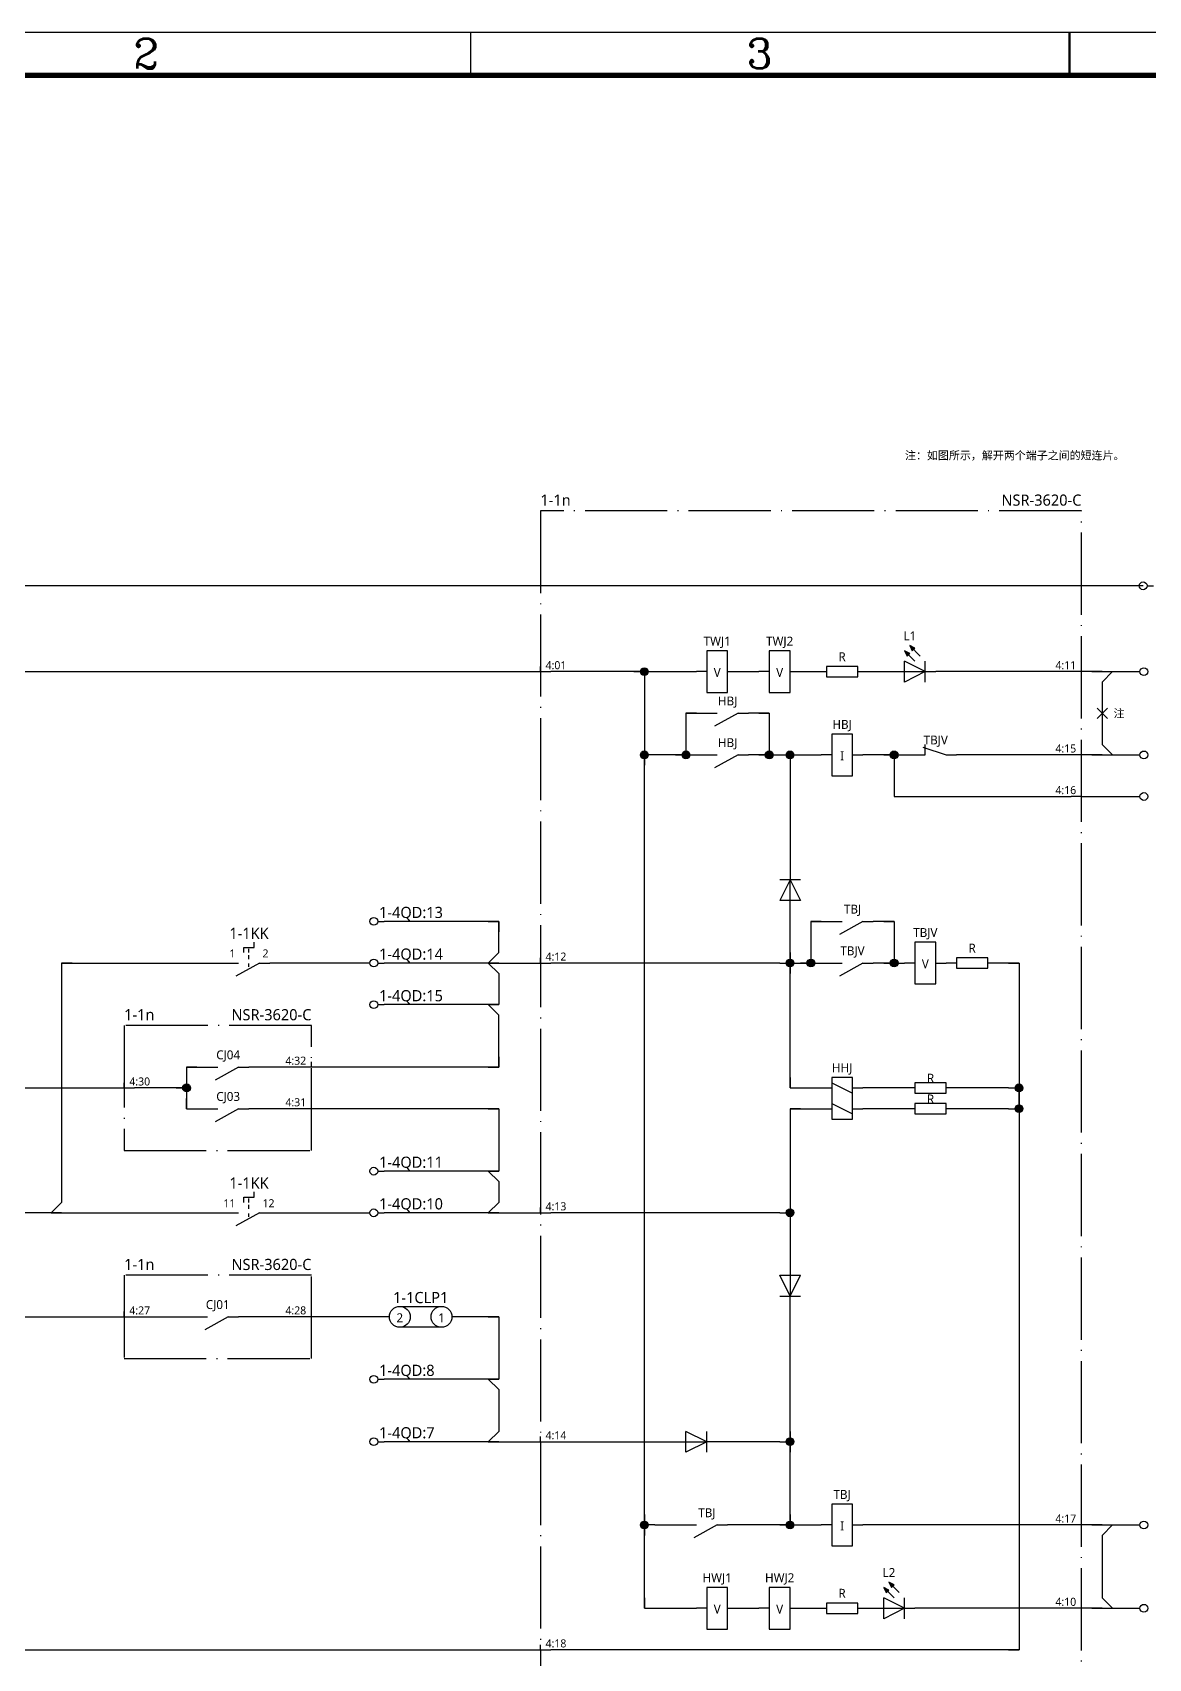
# Model space of a CAD drawing. Header units: inches. Extents: x 0 to 420, y 0 to 297.
# Drawn here: x 88.8 to 219.2, y 107 to 297 of the extents above; entities that cross this region are included whole.
import ezdxf
from ezdxf.enums import TextEntityAlignment as Align

# ---------------------------------------------------------------- set-up
doc = ezdxf.new("R2010")
doc.units = ezdxf.units.IN
doc.header["$MEASUREMENT"] = 0
doc.linetypes.add('EPL_DASHDOT', pattern=[1, 0.8, -0.1, 0, -0.1])
for name, color, linetype, lineweight in [('EPLAN100', 7, 'Continuous', 25), ('EPLAN300', 7, 'Continuous', 25), ('EPLAN305', 7, 'Continuous', 25), ('EPLAN311', 7, 'Continuous', 25), ('EPLAN400', 7, 'Continuous', 25), ('EPLAN408', 7, 'Continuous', 35), ('EPLAN420', 7, 'Continuous', 35), ('EPLAN492', 7, 'Continuous', 25), ('EPLAN510', 7, 'Continuous', 25), ('EPLAN533', 7, 'Continuous', 25), ('EPLAN542', 7, 'Continuous', 25), ('GSuperSymbol', 7, 'Continuous', 25)]:
    doc.layers.add(name, color=color, linetype=linetype, lineweight=lineweight)
doc.layers.add('GPDRAW', color=1, linetype='Continuous')
doc.styles.add('ROMANC', font='romanc')
doc.styles.add('微软雅黑', font='')
doc.styles.get('微软雅黑').set_extended_font_data('微软雅黑')

# ---------------------------------------------------------------- blocks, each defined once
blk = doc.blocks.new('XXDAFRAM-CH-HENG-A3')
at = {"color": 1}
blk.add_line((140, 297), (140, 292), dxfattribs=at)
at = {"color": 1, "lineweight": 50}
blk.add_line((210, 297), (210, 292), dxfattribs=at)
at = {"color": 1}
blk.add_lwpolyline([(0, 0), (420, 0), (420, 297), (0, 297)], close=True, dxfattribs=at)
at = {"color": 1, "const_width": 0.6}
blk.add_lwpolyline([(25, 5), (415, 5), (415, 292), (25, 292)], close=True, dxfattribs=at)
at = {"color": 1, "style": 'ROMANC'}
for s, p in [('2', (102.08, 292.79)), ('3', (173.76, 292.79))]:
    blk.add_text(s, height=3.5, dxfattribs=at).set_placement(p, align=Align.CENTER)

msp = doc.modelspace()

# ---------------------------------------------------------------- hatches: boundary and pattern name
at = {"layer": 'EPLAN300', "linetype": 'Continuous', "ltscale": 4}
for points in [[(190.71, 224.75), (191.01, 224.14), (191.32, 224.45)], [(191.32, 225.36), (191.62, 224.75), (191.93, 225.06)], [(188.89, 115.92), (189.19, 115.31), (189.49, 115.62)], [(188.28, 115.31), (188.58, 114.7), (188.89, 115.01)]]:
    msp.add_hatch(color=256, dxfattribs=at).paths.add_polyline_path(points, flags=0)
at = {"layer": 'EPLAN311', "linetype": 'Continuous', "lineweight": 25, "ltscale": 4}
h = msp.add_hatch(color=7, dxfattribs=at)
edge = h.paths.add_edge_path()
edge.add_arc((160.31, 222.32), 0.456, 0, 360)
h = msp.add_hatch(color=7, dxfattribs=at)
edge = h.paths.add_edge_path()
edge.add_arc((160.31, 212.59), 0.456, 0, 360)
h = msp.add_hatch(color=7, dxfattribs=at)
edge = h.paths.add_edge_path()
edge.add_arc((165.17, 212.59), 0.456, 0, 360)
h = msp.add_hatch(color=7, dxfattribs=at)
edge = h.paths.add_edge_path()
edge.add_arc((174.9, 212.59), 0.456, 0, 360)
h = msp.add_hatch(color=7, dxfattribs=at)
edge = h.paths.add_edge_path()
edge.add_arc((177.33, 212.59), 0.456, 0, 360)
h = msp.add_hatch(color=7, dxfattribs=at)
edge = h.paths.add_edge_path()
edge.add_arc((189.49, 212.59), 0.456, 0, 360)
h = msp.add_hatch(color=7, dxfattribs=at)
edge = h.paths.add_edge_path()
edge.add_arc((177.33, 188.27), 0.456, 0, 360)
h = msp.add_hatch(color=7, dxfattribs=at)
edge = h.paths.add_edge_path()
edge.add_arc((179.77, 188.27), 0.456, 0, 360)
h = msp.add_hatch(color=7, dxfattribs=at)
edge = h.paths.add_edge_path()
edge.add_arc((189.49, 188.27), 0.456, 0, 360)
h = msp.add_hatch(color=7, dxfattribs=at)
edge = h.paths.add_edge_path()
edge.add_arc((106.81, 173.68), 0.456, 0, 360)
h = msp.add_hatch(color=7, dxfattribs=at)
edge = h.paths.add_edge_path()
edge.add_arc((204.09, 173.68), 0.456, 0, 360)
h = msp.add_hatch(color=7, dxfattribs=at)
edge = h.paths.add_edge_path()
edge.add_arc((204.09, 171.25), 0.456, 0, 360)
h = msp.add_hatch(color=7, dxfattribs=at)
edge = h.paths.add_edge_path()
edge.add_arc((177.33, 159.09), 0.456, 0, 360)
h = msp.add_hatch(color=7, dxfattribs=at)
edge = h.paths.add_edge_path()
edge.add_arc((177.33, 132.34), 0.456, 0, 360)
h = msp.add_hatch(color=7, dxfattribs=at)
edge = h.paths.add_edge_path()
edge.add_arc((160.31, 122.61), 0.456, 0, 360)
h = msp.add_hatch(color=7, dxfattribs=at)
edge = h.paths.add_edge_path()
edge.add_arc((177.33, 122.61), 0.456, 0, 360)

# ---------------------------------------------------------------- linework, layer by layer
msp.add_line((218.59, 232.35), (50.87, 232.35))
at = {"color": 7}
for p, q in [((148.15, 222.32), (148.15, 222.93)), ((148.15, 222.32), (149.37, 222.32)), ((211.38, 222.32), (210.17, 222.32)), ((211.38, 222.32), (211.38, 222.93)), ((211.38, 212.59), (211.38, 213.2)), ((211.38, 212.59), (210.17, 212.59)), ((211.38, 207.73), (210.17, 207.73)), ((211.38, 207.73), (211.38, 208.34)), ((148.15, 188.27), (148.15, 188.88)), ((148.15, 188.27), (149.37, 188.27)), ((121.4, 176.11), (121.4, 176.72)), ((121.4, 176.11), (120.18, 176.11)), ((99.51, 173.68), (99.51, 174.29)), ((99.51, 173.68), (100.73, 173.68)), ((121.4, 171.25), (120.18, 171.25)), ((121.4, 171.25), (121.4, 171.86)), ((148.15, 159.09), (148.15, 159.7)), ((148.15, 159.09), (149.37, 159.09)), ((99.51, 146.93), (99.51, 147.54)), ((99.51, 146.93), (100.73, 146.93)), ((121.4, 146.93), (120.18, 146.93)), ((121.4, 146.93), (121.4, 147.54)), ((148.15, 132.34), (148.15, 132.94)), ((148.15, 132.34), (149.37, 132.34)), ((211.38, 122.61), (210.17, 122.61)), ((211.38, 122.61), (211.38, 123.22)), ((211.38, 112.88), (210.17, 112.88)), ((211.38, 112.88), (211.38, 113.49)), ((148.15, 108.02), (148.15, 108.62)), ((148.15, 108.02), (149.37, 108.02))]:
    msp.add_line(p, q, dxfattribs=at)
at = {"layer": 'EPLAN100', "color": 7, "lineweight": 25, "ltscale": 4}
for p, q in [((182.2, 174.29), (184.63, 173.07)), ((182.2, 171.86), (184.63, 170.64))]:
    msp.add_line(p, q, dxfattribs=at)
for points in [[(181.59, 221.71), (185.24, 221.71), (185.24, 222.93), (181.59, 222.93)], [(196.79, 187.66), (200.44, 187.66), (200.44, 188.88), (196.79, 188.88)], [(182.2, 170.03), (184.63, 170.03), (184.63, 174.9), (182.2, 174.9)], [(191.93, 173.07), (195.57, 173.07), (195.57, 174.29), (191.93, 174.29)], [(191.93, 170.64), (195.57, 170.64), (195.57, 171.86), (191.93, 171.86)], [(181.59, 112.27), (185.24, 112.27), (185.24, 113.49), (181.59, 113.49)]]:
    msp.add_lwpolyline(points, close=True, dxfattribs=at)
at = {"layer": 'EPLAN300', "linetype": 'Continuous', "ltscale": 4}
for p, q in [((219.05, 232.35), (219.81, 232.35)), ((190.71, 224.75), (191.93, 223.54)), ((191.32, 225.36), (192.53, 224.14)), ((189.49, 222.32), (194.36, 222.32)), ((193.14, 222.32), (190.71, 223.54)), ((190.71, 221.1), (190.71, 223.54)), ((193.14, 222.32), (190.71, 221.1)), ((193.14, 221.1), (193.14, 223.54)), ((217.46, 222.32), (218.22, 222.32)), ((171.25, 217.46), (168.52, 215.94)), ((192.84, 213.5), (195.57, 212.59)), ((193.14, 212.59), (193.14, 213.81)), ((171.25, 212.59), (168.52, 211.07)), ((217.46, 212.59), (218.22, 212.59)), ((217.46, 207.73), (218.22, 207.73)), ((177.33, 198), (176.12, 195.57)), ((178.55, 198), (176.12, 198)), ((177.33, 195.57), (177.33, 198)), ((177.33, 198), (178.55, 195.57)), ((178.55, 195.57), (176.12, 195.57)), ((129.15, 193.14), (129.91, 193.14)), ((185.85, 193.14), (183.11, 191.62)), ((113.49, 190.1), (114.71, 190.1)), ((113.49, 189.49), (113.49, 190.1)), ((114.71, 190.1), (114.71, 190.7)), ((115.32, 188.27), (112.58, 186.75)), ((114.1, 189.49), (114.1, 189.94)), ((114.1, 188.73), (114.1, 189.18)), ((114.1, 187.82), (114.1, 188.2)), ((129.15, 188.27), (129.91, 188.27)), ((185.85, 188.27), (183.11, 186.75)), ((129.15, 183.41), (129.91, 183.41)), ((112.89, 176.11), (110.15, 174.59)), ((112.89, 171.25), (110.15, 169.73)), ((129.15, 163.95), (129.91, 163.95)), ((114.71, 160.91), (114.71, 161.52)), ((113.49, 160.91), (114.71, 160.91)), ((113.49, 160.3), (113.49, 160.91)), ((114.1, 160.3), (114.1, 160.76)), ((114.1, 159.54), (114.1, 160)), ((115.32, 159.09), (112.58, 157.57)), ((114.1, 158.63), (114.1, 159.02)), ((129.15, 159.09), (129.91, 159.09)), ((177.33, 149.36), (176.12, 151.79)), ((176.12, 151.79), (178.55, 151.79)), ((177.33, 149.36), (178.55, 151.79)), ((177.33, 151.79), (177.33, 149.36)), ((176.12, 149.36), (178.55, 149.36)), ((111.67, 146.93), (108.93, 145.41)), ((131.73, 148.14), (136.6, 148.14)), ((136.6, 145.71), (131.73, 145.71)), ((129.15, 139.63), (129.91, 139.63)), ((167.61, 132.34), (165.17, 133.55)), ((165.17, 131.12), (165.17, 133.55)), ((167.61, 131.12), (167.61, 133.55)), ((129.15, 132.34), (129.91, 132.34)), ((165.17, 132.34), (167.61, 132.34)), ((167.61, 132.34), (165.17, 131.12)), ((168.82, 122.61), (166.09, 121.09)), ((217.46, 122.61), (218.22, 122.61)), ((188.89, 115.92), (190.1, 114.7)), ((188.28, 115.31), (189.49, 114.1)), ((190.71, 112.88), (188.28, 114.1)), ((188.28, 111.66), (188.28, 114.1)), ((190.71, 111.66), (190.71, 114.1)), ((187.06, 112.88), (191.93, 112.88)), ((190.71, 112.88), (188.28, 111.66)), ((217.46, 112.88), (218.22, 112.88))]:
    msp.add_line(p, q, dxfattribs=at)
at = {"layer": 'EPLAN300', "linetype": 'Continuous'}
for p, q in [((167.61, 222.32), (166.39, 222.32)), ((170.04, 222.32), (171.25, 222.32)), ((174.9, 222.32), (173.69, 222.32)), ((177.33, 222.32), (178.55, 222.32)), ((167.61, 217.46), (168.82, 217.46)), ((171.25, 217.46), (172.47, 217.46)), ((167.61, 212.59), (168.82, 212.59)), ((171.25, 212.59), (172.47, 212.59)), ((182.2, 212.59), (180.98, 212.59)), ((184.63, 212.59), (185.85, 212.59)), ((191.93, 212.59), (193.14, 212.59)), ((195.57, 212.59), (196.79, 212.59)), ((182.2, 193.14), (183.41, 193.14)), ((185.85, 193.14), (187.06, 193.14)), ((111.67, 188.27), (112.89, 188.27)), ((115.32, 188.27), (116.53, 188.27)), ((182.2, 188.27), (183.41, 188.27)), ((185.85, 188.27), (187.06, 188.27)), ((191.93, 188.27), (190.71, 188.27)), ((194.36, 188.27), (195.57, 188.27)), ((109.24, 176.11), (110.45, 176.11)), ((112.89, 176.11), (114.1, 176.11)), ((109.24, 171.25), (110.45, 171.25)), ((112.89, 171.25), (114.1, 171.25)), ((111.67, 159.09), (112.89, 159.09)), ((115.32, 159.09), (116.53, 159.09)), ((108.02, 146.93), (109.24, 146.93)), ((111.67, 146.93), (112.89, 146.93)), ((165.17, 122.61), (166.39, 122.61)), ((168.82, 122.61), (170.04, 122.61)), ((182.2, 122.61), (180.98, 122.61)), ((184.63, 122.61), (185.85, 122.61)), ((167.61, 112.88), (166.39, 112.88)), ((170.04, 112.88), (171.25, 112.88)), ((174.9, 112.88), (173.69, 112.88)), ((177.33, 112.88), (178.55, 112.88))]:
    msp.add_line(p, q, dxfattribs=at)
for points in [[(167.61, 219.89), (170.04, 219.89), (170.04, 224.75), (167.61, 224.75)], [(174.9, 219.89), (177.33, 219.89), (177.33, 224.75), (174.9, 224.75)], [(182.2, 210.16), (184.63, 210.16), (184.63, 215.02), (182.2, 215.02)], [(191.93, 185.84), (194.36, 185.84), (194.36, 190.7), (191.93, 190.7)], [(182.2, 120.18), (184.63, 120.18), (184.63, 125.04), (182.2, 125.04)], [(167.61, 110.45), (170.04, 110.45), (170.04, 115.31), (167.61, 115.31)], [(174.9, 110.45), (177.33, 110.45), (177.33, 115.31), (174.9, 115.31)]]:
    msp.add_lwpolyline(points, close=True, dxfattribs=at)
at = {"layer": 'EPLAN300', "linetype": 'Continuous', "ltscale": 4}
for points in [[(190.71, 224.75), (191.01, 224.14), (191.32, 224.45)], [(191.32, 225.36), (191.62, 224.75), (191.93, 225.06)], [(188.89, 115.92), (189.19, 115.31), (189.49, 115.62)], [(188.28, 115.31), (188.58, 114.7), (188.89, 115.01)]]:
    msp.add_lwpolyline(points, close=True, dxfattribs=at)
for centre, radius in [((218.59, 232.35), 0.456), ((218.68, 222.32), 0.456), ((218.68, 212.59), 0.456), ((218.68, 207.73), 0.456), ((128.69, 193.14), 0.456), ((128.69, 188.27), 0.456), ((128.69, 183.41), 0.456), ((128.69, 163.95), 0.456), ((128.69, 159.09), 0.456), ((131.73, 146.93), 1.22), ((136.6, 146.93), 1.22), ((128.69, 139.63), 0.456), ((128.69, 132.34), 0.456), ((218.68, 122.61), 0.456), ((218.68, 112.88), 0.456)]:
    msp.add_circle(centre, radius, dxfattribs=at)
at = {"layer": 'EPLAN305', "linetype": 'EPL_DASHDOT', "ltscale": 12}
for points in [[(148.15, 95.86), (211.38, 95.86), (211.38, 241.1), (148.15, 241.1)], [(99.51, 166.38), (121.4, 166.38), (121.4, 180.98), (99.51, 180.98)], [(99.51, 142.06), (121.4, 142.06), (121.4, 151.79), (99.51, 151.79)]]:
    msp.add_lwpolyline(points, close=True, dxfattribs=at)
at = {"layer": 'EPLAN311', "ltscale": 4}
for p, q in [((50.87, 222.32), (148.15, 222.32)), ((160.31, 222.32), (166.39, 222.32)), ((171.25, 222.32), (173.69, 222.32)), ((178.55, 222.32), (181.59, 222.32)), ((185.24, 222.32), (189.49, 222.32)), ((210.17, 222.32), (194.36, 222.32)), ((213.81, 222.32), (211.38, 222.32)), ((213.81, 222.32), (217.46, 222.32)), ((160.31, 221.1), (160.31, 212.59)), ((165.17, 217.46), (167.61, 217.46)), ((165.17, 217.46), (165.17, 212.59)), ((174.9, 217.46), (172.47, 217.46)), ((174.9, 217.46), (174.9, 212.59)), ((160.31, 122.61), (160.31, 212.59)), ((165.17, 212.59), (161.53, 212.59)), ((166.39, 212.59), (167.61, 212.59)), ((174.9, 212.59), (172.47, 212.59)), ((176.12, 212.59), (177.33, 212.59)), ((177.33, 212.59), (177.33, 198)), ((178.55, 212.59), (180.98, 212.59)), ((189.49, 212.59), (185.85, 212.59)), ((189.49, 212.59), (189.49, 207.73)), ((190.71, 212.59), (191.93, 212.59)), ((210.17, 212.59), (196.79, 212.59)), ((213.81, 212.59), (211.38, 212.59)), ((213.81, 212.59), (217.46, 212.59)), ((189.49, 207.73), (210.17, 207.73)), ((211.38, 207.73), (217.46, 207.73)), ((179.77, 193.14), (182.2, 193.14)), ((179.77, 193.14), (179.77, 188.27)), ((189.49, 193.14), (187.06, 193.14)), ((189.49, 193.14), (189.49, 188.27)), ((92.21, 188.27), (111.67, 188.27)), ((92.21, 188.27), (92.21, 160.3)), ((128.24, 188.27), (116.53, 188.27)), ((143.29, 188.27), (148.15, 188.27)), ((177.33, 173.68), (177.33, 188.27)), ((179.77, 188.27), (178.55, 188.27)), ((180.98, 188.27), (182.2, 188.27)), ((189.49, 188.27), (187.06, 188.27)), ((196.79, 188.27), (195.57, 188.27)), ((143.29, 183.41), (129.91, 183.41)), ((143.29, 176.11), (143.29, 182.19)), ((120.18, 176.11), (114.1, 176.11)), ((143.29, 176.11), (121.4, 176.11)), ((81.27, 173.68), (99.51, 173.68)), ((177.33, 173.68), (180.98, 173.68)), ((191.93, 173.68), (185.85, 173.68)), ((120.18, 171.25), (114.1, 171.25)), ((143.29, 171.25), (121.4, 171.25)), ((143.29, 171.25), (143.29, 163.95)), ((177.33, 171.25), (180.98, 171.25)), ((177.33, 171.25), (177.33, 159.09)), ((191.93, 171.25), (185.85, 171.25)), ((202.87, 171.25), (195.57, 171.25)), ((92.21, 159.09), (80.05, 159.09)), ((92.21, 159.09), (111.67, 159.09)), ((116.53, 159.09), (128.24, 159.09)), ((143.29, 159.09), (148.15, 159.09)), ((177.33, 159.09), (177.33, 151.79)), ((177.33, 132.34), (177.33, 149.36)), ((50.87, 146.93), (99.51, 146.93)), ((120.18, 146.93), (112.89, 146.93)), ((143.29, 146.93), (137.81, 146.93)), ((143.29, 146.93), (143.29, 139.63)), ((143.29, 132.34), (148.15, 132.34)), ((176.12, 132.34), (167.61, 132.34)), ((177.33, 122.61), (177.33, 132.34)), ((160.31, 112.88), (160.31, 122.61)), ((161.53, 122.61), (165.17, 122.61)), ((177.33, 122.61), (170.04, 122.61)), ((178.55, 122.61), (180.98, 122.61)), ((210.17, 122.61), (185.85, 122.61)), ((213.81, 122.61), (211.38, 122.61)), ((213.81, 122.61), (217.46, 122.61)), ((160.31, 112.88), (166.39, 112.88)), ((171.25, 112.88), (173.69, 112.88)), ((178.55, 112.88), (181.59, 112.88)), ((185.24, 112.88), (187.06, 112.88)), ((210.17, 112.88), (191.93, 112.88)), ((213.81, 112.88), (211.38, 112.88)), ((213.81, 112.88), (217.46, 112.88)), ((50.87, 108.02), (148.15, 108.02))]:
    msp.add_line(p, q, dxfattribs=at)
at = {"layer": 'EPLAN311', "color": 7, "linetype": 'Continuous', "lineweight": 25, "ltscale": 4}
for p, q in [((159.09, 222.32), (161.53, 222.32)), ((160.31, 222.32), (160.31, 221.1)), ((166.39, 217.46), (165.17, 217.46)), ((165.17, 217.46), (165.17, 216.24)), ((173.69, 217.46), (174.9, 217.46)), ((174.9, 217.46), (174.9, 216.24)), ((160.31, 213.81), (160.31, 211.38)), ((165.17, 213.81), (165.17, 212.59)), ((174.9, 213.81), (174.9, 212.59)), ((161.53, 212.59), (160.31, 212.59)), ((163.96, 212.59), (166.39, 212.59)), ((173.69, 212.59), (176.12, 212.59)), ((176.12, 212.59), (178.55, 212.59)), ((177.33, 212.59), (177.33, 211.38)), ((188.28, 212.59), (190.71, 212.59)), ((189.49, 212.59), (189.49, 211.38)), ((189.49, 208.94), (189.49, 207.73)), ((189.49, 207.73), (190.71, 207.73)), ((142.07, 193.14), (143.29, 193.14)), ((143.29, 193.14), (143.29, 191.92)), ((180.98, 193.14), (179.77, 193.14)), ((179.77, 193.14), (179.77, 191.92)), ((188.28, 193.14), (189.49, 193.14)), ((189.49, 193.14), (189.49, 191.92)), ((93.43, 188.27), (92.21, 188.27)), ((92.21, 188.27), (92.21, 187.06)), ((142.07, 188.27), (143.29, 189.49)), ((142.07, 188.27), (144.5, 188.27)), ((142.07, 188.27), (143.29, 187.06)), ((176.12, 188.27), (178.55, 188.27)), ((177.33, 189.49), (177.33, 187.06)), ((178.55, 188.27), (180.98, 188.27)), ((179.77, 189.49), (179.77, 188.27)), ((188.28, 188.27), (190.71, 188.27)), ((189.49, 189.49), (189.49, 188.27)), ((202.87, 188.27), (204.09, 188.27)), ((204.09, 188.27), (204.09, 187.06)), ((143.29, 184.62), (143.29, 183.41)), ((142.07, 183.41), (143.29, 183.41)), ((142.07, 183.41), (143.29, 182.19)), ((143.29, 177.33), (143.29, 176.11)), ((108.02, 176.11), (106.81, 176.11)), ((106.81, 176.11), (106.81, 174.9)), ((106.81, 174.9), (106.81, 172.46)), ((142.07, 176.11), (143.29, 176.11)), ((177.33, 174.9), (177.33, 173.68)), ((204.09, 174.9), (204.09, 172.46)), ((105.59, 173.68), (106.81, 173.68)), ((177.33, 173.68), (178.55, 173.68)), ((202.87, 173.68), (204.09, 173.68)), ((106.81, 172.46), (106.81, 171.25)), ((106.81, 171.25), (108.02, 171.25)), ((142.07, 171.25), (143.29, 171.25)), ((143.29, 171.25), (143.29, 170.03)), ((178.55, 171.25), (177.33, 171.25)), ((177.33, 171.25), (177.33, 170.03)), ((202.87, 171.25), (204.09, 171.25)), ((204.09, 172.46), (204.09, 170.03)), ((142.07, 163.95), (143.29, 163.95)), ((142.07, 163.95), (143.29, 162.74)), ((143.29, 165.17), (143.29, 163.95)), ((92.21, 160.3), (91, 159.09)), ((143.29, 160.3), (142.07, 159.09)), ((177.33, 160.3), (177.33, 157.87)), ((91, 159.09), (93.43, 159.09)), ((142.07, 159.09), (144.5, 159.09)), ((176.12, 159.09), (177.33, 159.09)), ((142.07, 146.93), (143.29, 146.93)), ((143.29, 146.93), (143.29, 145.71)), ((143.29, 140.85), (143.29, 139.63)), ((142.07, 139.63), (143.29, 139.63)), ((142.07, 139.63), (143.29, 138.42)), ((143.29, 133.55), (142.07, 132.34)), ((177.33, 133.55), (177.33, 131.12)), ((142.07, 132.34), (144.5, 132.34)), ((176.12, 132.34), (177.33, 132.34)), ((160.31, 123.82), (160.31, 121.39)), ((177.33, 123.82), (177.33, 122.61)), ((161.53, 122.61), (160.31, 122.61)), ((176.12, 122.61), (178.55, 122.61)), ((212.6, 122.61), (215.03, 122.61)), ((213.81, 121.39), (215.03, 122.61)), ((160.31, 114.1), (160.31, 112.88)), ((213.81, 114.1), (215.03, 112.88)), ((160.31, 112.88), (161.53, 112.88)), ((212.6, 112.88), (215.03, 112.88)), ((204.09, 109.23), (204.09, 108.02)), ((202.87, 108.02), (204.09, 108.02))]:
    msp.add_line(p, q, dxfattribs=at)
at = {"layer": 'EPLAN311', "color": 1, "linetype": 'Continuous', "lineweight": 25, "ltscale": 4}
for p, q in [((212.6, 222.32), (215.03, 222.32)), ((213.81, 221.1), (215.03, 222.32)), ((213.21, 216.85), (214.42, 218.06)), ((213.21, 218.06), (214.42, 216.85)), ((213.81, 213.81), (215.03, 212.59)), ((212.6, 212.59), (215.03, 212.59))]:
    msp.add_line(p, q, dxfattribs=at)
at = {"layer": 'EPLAN311', "color": 7, "linetype": 'Continuous', "lineweight": 25, "ltscale": 4}
for centre in [(160.31, 222.32), (160.31, 212.59), (165.17, 212.59), (174.9, 212.59), (177.33, 212.59), (189.49, 212.59), (177.33, 188.27), (179.77, 188.27), (189.49, 188.27), (106.81, 173.68), (204.09, 173.68), (204.09, 171.25), (177.33, 159.09), (177.33, 132.34), (160.31, 122.61), (177.33, 122.61)]:
    msp.add_circle(centre, 0.456, dxfattribs=at)
at = {"layer": 'EPLAN510', "ltscale": 4}
for p, q in [((160.31, 222.32), (149.37, 222.32)), ((177.33, 188.27), (177.33, 195.57)), ((176.12, 188.27), (149.37, 188.27)), ((204.09, 188.27), (200.44, 188.27)), ((204.09, 188.27), (204.09, 173.68)), ((106.81, 176.11), (109.24, 176.11)), ((106.81, 176.11), (106.81, 173.68)), ((106.81, 173.68), (100.73, 173.68)), ((202.87, 173.68), (195.57, 173.68)), ((204.09, 171.25), (204.09, 173.68)), ((106.81, 171.25), (106.81, 172.46)), ((106.81, 171.25), (109.24, 171.25)), ((204.09, 171.25), (204.09, 108.02)), ((176.12, 159.09), (149.37, 159.09)), ((100.73, 146.93), (108.02, 146.93)), ((149.37, 132.34), (165.17, 132.34)), ((204.09, 108.02), (149.37, 108.02))]:
    msp.add_line(p, q, dxfattribs=at)
at = {"layer": 'EPLAN533', "color": 1, "ltscale": 4}
msp.add_line((213.81, 221.1), (213.81, 213.81), dxfattribs=at)
at = {"layer": 'EPLAN533', "ltscale": 4}
for p, q in [((143.29, 193.14), (129.91, 193.14)), ((143.29, 189.49), (143.29, 193.14)), ((143.29, 188.27), (129.91, 188.27)), ((143.29, 187.06), (143.29, 183.41)), ((143.29, 163.95), (129.91, 163.95)), ((143.29, 162.74), (143.29, 160.3)), ((143.29, 159.09), (129.91, 159.09)), ((143.29, 139.63), (129.91, 139.63)), ((143.29, 138.42), (143.29, 133.55)), ((143.29, 132.34), (129.91, 132.34)), ((213.81, 121.39), (213.81, 114.1))]:
    msp.add_line(p, q, dxfattribs=at)
at = {"layer": 'EPLAN542', "ltscale": 4}
msp.add_line((130.52, 146.93), (121.4, 146.93), dxfattribs=at)
at = {"layer": 'GSuperSymbol', "color": 7}
for p, q in [((180.98, 173.68), (182.2, 173.68)), ((184.63, 173.68), (185.85, 173.68)), ((180.98, 171.25), (182.2, 171.25)), ((184.63, 171.25), (185.85, 171.25))]:
    msp.add_line(p, q, dxfattribs=at)

# ---------------------------------------------------------------- block references
at = {"layer": 'GPDRAW'}
msp.add_blockref('XXDAFRAM-CH-HENG-A3', (0, 0), dxfattribs=at)

# ---------------------------------------------------------------- texts
at = {"layer": 'EPLAN400', "style": '微软雅黑'}
for p in [(148.15, 241.71), (99.51, 181.58), (99.51, 152.4)]:
    msp.add_text('1-1n', height=1.306, dxfattribs=at).set_placement(p)
for s, height, p in [('TWJ1', 1.045, (168.82, 225.36)), ('TWJ2', 1.045, (176.12, 225.36)), ('L1', 1.045, (191.32, 225.97)), ('R', 1.05, (183.41, 223.54)), ('HBJ', 1.045, (170.04, 218.37)), ('HBJ', 1.045, (183.41, 215.63)), ('TBJV', 1.045, (194.36, 213.81)), ('HBJ', 1.045, (170.04, 213.5)), ('TBJ', 1.045, (184.63, 194.05)), ('TBJV', 1.045, (193.14, 191.31)), ('TBJV', 1.045, (184.63, 189.18)), ('R', 1.05, (198.61, 189.49)), ('CJ04', 1.045, (111.67, 177.02)), ('HHJ', 1.045, (183.41, 175.5)), ('R', 1.05, (193.75, 174.29)), ('CJ03', 1.045, (111.67, 172.16)), ('R', 1.05, (193.75, 171.86)), ('CJ01', 1.045, (110.45, 147.84)), ('TBJ', 1.045, (183.41, 125.65)), ('TBJ', 1.045, (167.61, 123.52)), ('HWJ1', 1.045, (168.82, 115.92)), ('HWJ2', 1.045, (176.12, 115.92)), ('L2', 1.045, (188.89, 116.53)), ('R', 1.05, (183.41, 114.1))]:
    msp.add_text(s, height=height, dxfattribs=at).set_placement(p, align=Align.CENTER)
for s, p in [('V', (168.82, 222.22)), ('V', (176.12, 222.22)), ('I', (183.41, 212.49)), ('V', (193.14, 188.17)), ('I', (183.41, 122.5)), ('V', (168.82, 112.78)), ('V', (176.12, 112.78))]:
    msp.add_text(s, height=1.05, dxfattribs=at).set_placement(p, align=Align.MIDDLE_CENTER)
for s, p in [('1-4QD:13', (129.3, 193.14)), ('1-4QD:14', (129.3, 188.27)), ('1-4QD:15', (129.3, 183.41)), ('1-4QD:11', (129.3, 163.95)), ('1-4QD:10', (129.3, 159.09)), ('1-4QD:8', (129.3, 139.63)), ('1-4QD:7', (129.3, 132.34))]:
    msp.add_text(s, height=1.306, dxfattribs=at).set_placement(p, align=Align.BOTTOM_LEFT)
for p in [(114.1, 190.7), (114.1, 161.52)]:
    msp.add_text('1-1KK', height=1.306, dxfattribs=at).set_placement(p, align=Align.BOTTOM_CENTER)
at = {"layer": 'EPLAN408', "style": '微软雅黑'}
msp.add_text('1-1CLP1', height=1.306, dxfattribs=at).set_placement((134.17, 148.14), align=Align.BOTTOM_CENTER)
at = {"layer": 'EPLAN420', "color": 1, "style": '微软雅黑'}
for s, height, p in [('注：如图所示，解开两个端子之间的短连片。', 0.9406, (216.42, 246.83)), ('注', 0.941, (216.42, 216.68))]:
    msp.add_text(s, height=height, dxfattribs=at).set_placement(p, align=Align.BOTTOM_RIGHT)
at = {"layer": 'EPLAN420', "style": '微软雅黑'}
for s, p in [('4:01', (148.76, 222.32)), ('2', (115.68, 188.64)), ('4:12', (148.76, 188.27)), ('4:30', (100.12, 173.68)), ('12', (115.68, 159.45)), ('4:13', (148.76, 159.09)), ('4:27', (100.12, 146.93)), ('4:14', (148.76, 132.34)), ('4:18', (148.76, 108.02))]:
    msp.add_text(s, height=0.941, dxfattribs=at).set_placement(p, align=Align.BOTTOM_LEFT)
for s, p in [('4:11', (210.77, 222.32)), ('4:15', (210.77, 212.59)), ('4:16', (210.77, 207.73)), ('1', (112.52, 188.64)), ('4:32', (120.79, 176.11)), ('4:31', (120.79, 171.25)), ('11', (112.52, 159.45)), ('4:28', (120.79, 146.93)), ('4:17', (210.77, 122.61)), ('4:10', (210.77, 112.88))]:
    msp.add_text(s, height=0.941, dxfattribs=at).set_placement(p, align=Align.BOTTOM_RIGHT)
for s, p in [('2', (131.73, 146.82)), ('1', (136.6, 146.82))]:
    msp.add_text(s, height=1.05, dxfattribs=at).set_placement(p, align=Align.MIDDLE_CENTER)
at = {"layer": 'EPLAN492', "style": '微软雅黑'}
for p in [(211.38, 241.71), (121.4, 181.58), (121.4, 152.4)]:
    msp.add_text('NSR-3620-C', height=1.306, dxfattribs=at).set_placement(p, align=Align.RIGHT)

doc.saveas('drawing.dxf')
